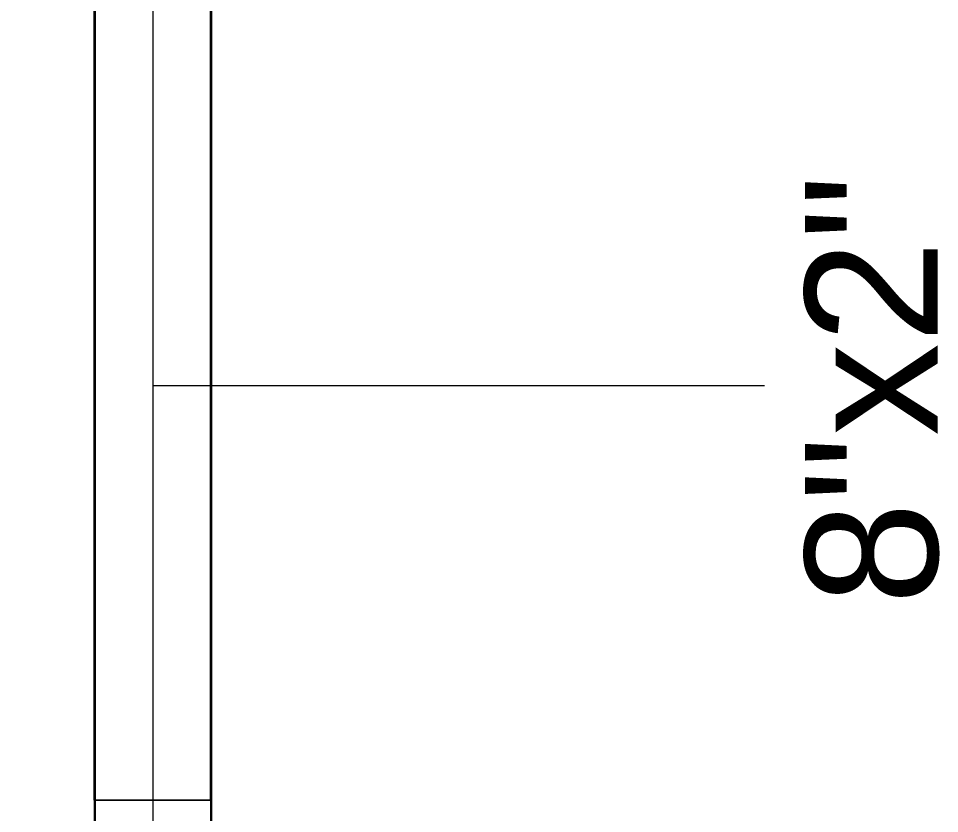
# Model space of a CAD drawing. Header units: inches. Extents: x -956 to 1409, y -1111 to 895.
# Drawn here: x 244.9 to 307.3, y -116.5 to -62.6 of the extents above; entities that cross this region are included whole.
import ezdxf

# ---------------------------------------------------------------- set-up
doc = ezdxf.new("R2010")
doc.units = ezdxf.units.IN
doc.header["$MEASUREMENT"] = 0
for name, color, linetype, lineweight in [('E-CABL-TRAY', 211, 'Continuous', 9), ('E-CABL-TRAY-CNTR', 211, 'Continuous', 9), ('E-CABL-TRAY-IDEN', 211, 'Continuous', 9)]:
    doc.layers.add(name, color=color, linetype=linetype, lineweight=lineweight)
doc.styles.add('Arial_1', font='arial.ttf', dxfattribs={"height": 9})

# ---------------------------------------------------------------- blocks, each defined once
blk = doc.blocks.new('Channel Horizontal Bend - Standard-V131-8TH FLOOR TELECOM UNDERFLOOR ROUTING PLAN')
at = {"layer": 'E-CABL-TRAY'}
for p, q in [((-4, 19), (-3.9, 19)), ((-4, 19), (-4, 16)), ((-3.9, 19), (3.9, 19)), ((-3.9, 16), (-3.9, 19)), ((0, 16), (0, 19)), ((3.9, 19), (4, 19)), ((3.9, 19), (3.9, 16)), ((4, 16), (4, 19)), ((-19, 3.9), (-19, 4)), ((-16, 4), (-19, 4)), ((-16, 3.9), (-19, 3.9)), ((-19, 0), (-16, 0)), ((-19, -4), (-19, -3.9)), ((-16, -3.9), (-19, -3.9)), ((-16, -4), (-19, -4))]:
    blk.add_line(p, q, dxfattribs=at)
for radius, end in [(20, 360), (12.1, 360), (19.9, 0), (12, 0), (16, 360)]:
    blk.add_arc((-16, 16), radius, 270, end, dxfattribs=at)

msp = doc.modelspace()

# ---------------------------------------------------------------- linework, layer by layer
at = {"layer": 'E-CABL-TRAY'}
for p, q in [((250.003, -115.642), (250.003, 404.358)), ((250.103, -115.642), (250.103, 404.358)), ((257.903, -115.642), (257.903, 404.358)), ((258.003, -115.642), (258.003, 404.358)), ((258.003, -115.642), (250.003, -115.642))]:
    msp.add_line(p, q, dxfattribs=at)
at = {"layer": 'E-CABL-TRAY-CNTR'}
msp.add_line((254.003, -115.642), (254.003, 404.358), dxfattribs=at)
at = {"layer": 'E-CABL-TRAY-IDEN'}
msp.add_line((254.003, -87.528), (295.472, -87.528), dxfattribs=at)

# ---------------------------------------------------------------- block references
at = {"layer": 'E-CABL-TRAY'}
msp.add_blockref('Channel Horizontal Bend - Standard-V131-8TH FLOOR TELECOM UNDERFLOOR ROUTING PLAN', (254.003, -134.642), dxfattribs=at)

# ---------------------------------------------------------------- texts
at = {"layer": 'E-CABL-TRAY-IDEN', "insert": (298.222, -102.4), "char_height": 9, "width": 35.754, "attachment_point": 1, "rotation": 90, "style": 'Arial_1'}
msp.add_mtext('8"x2"', dxfattribs=at)

doc.saveas('drawing.dxf')
